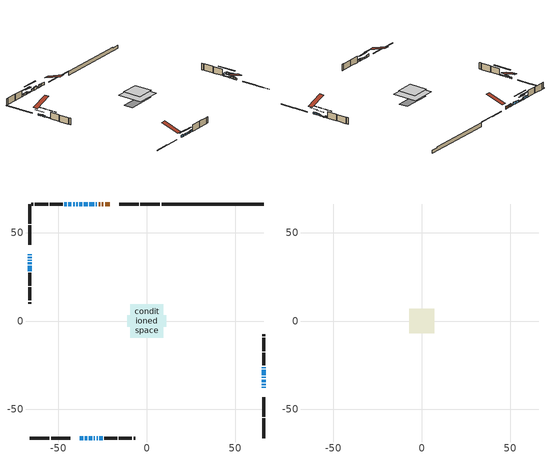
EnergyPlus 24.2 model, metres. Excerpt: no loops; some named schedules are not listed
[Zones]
conditioned space
 floor outside (Floor1 construction): -0.4,-0.4 -0.4,0.4 0.4,0.4 0.4,-0.4 z0.61
 floor outside (Floor2 construction): -3.1,-3.1 -3.1,3.1 3.1,3.1 3.1,-3.1 z0.61
 floor adiabatic (AdiabaticFloorConstruction): -9.42,-9.42 -9.42,9.42 9.42,9.42 9.42,-9.42 z3.05
 floor foundation (Slab1 construction): -11.08,-3.4 -11.08,3.4 11.08,3.4 11.08,-3.4 z-2.44
 wall outside (RimJoist1 construction): 7.43,66.27 -3.73,66.27 / -66.27,-66.27 -55.11,-66.27 / -66.27,66.27 -66.27,55.11 / 66.27,-66.27 66.27,-55.11 z0.61:0.91
 wall outside (RimJoist2 construction): -4.66,66.27 -15.52,66.27 / -54.18,-66.27 -43.32,-66.27 / -66.27,54.18 -66.27,43.32 / 66.27,-54.18 66.27,-43.32 z0.61:0.91
 wall outside (AdiabaticWallConstruction 1): -20.98,66.27 -23.58,66.27 / -24.5,66.27 -25.44,66.27 / -26.37,66.27 -27.26,66.27 z0.61:2.64
 wall outside (AdiabaticWallConstruction): -28.18,66.27 -28.93,66.27 / -35.15,-66.27 -33.66,-66.27 / -32.74,-66.27 -30.91,-66.27 / 66.27,-26.71 66.27,-26.1 z0.61:1.83; -37.86,-66.27 -36.08,-66.27 / -29.86,66.27 -32.6,66.27 / -40.89,66.27 -41.7,66.27 / -42.63,66.27 -44.46,66.27 z0.61:2.39; -66.27,37.86 -66.27,37.25 / 66.27,-32.22 66.27,-31.61 / -39.04,66.27 -39.96,66.27 z0.61:1.53; 66.27,-37.86 66.27,-37.19 / 66.27,-36.27 66.27,-35.6 / 66.27,-34.68 66.27,-33.15 / -33.53,66.27 -35.66,66.27 / -29.98,-66.27 -29.32,-66.27 / -28.39,-66.27 -27.72,-66.27 / -26.8,-66.27 -24.97,-66.27 z0.61:1.98; -66.27,36.32 -66.27,35.66 / -66.27,34.73 -66.27,34.07 / -66.27,33.14 -66.27,32.17 z0.61:1.58; 66.27,-30.68 66.27,-27.64 / -36.59,66.27 -38.12,66.27 / -66.27,31.24 -66.27,28.19 z0.61:1.22; -45.39,66.27 -46.78,66.27 z0.61:2.01
 wall outside (Wall1 construction): -47.71,66.27 -54.92,66.27 / -24.04,-66.27 -16.83,-66.27 / -66.27,27.27 -66.27,20.06 / 66.27,-25.17 66.27,-17.96 z0.61:5.49
 wall outside (Wall2 construction): -55.85,66.27 -63.36,66.27 / -15.9,-66.27 -8.39,-66.27 / -66.27,19.13 -66.27,11.62 / 66.27,-17.03 66.27,-9.52 z0.61:5.49
 wall outside (Wall3 construction): -64.29,66.27 -65.34,66.27 / -7.46,-66.27 -6.41,-66.27 / -66.27,10.69 -66.27,9.64 / 66.27,-8.59 66.27,-7.54 z0.61:5.49
 wall foundation (FoundationWall1 construction): 8.36,66.27,-2.44 8.36,66.27,0.61 60.48,66.27,0.61 60.48,66.27,-0.19 66.27,66.27,-0.19 66.27,66.27,-2.44
 window (WindowConstruction 20): -28.19,66.27 -28.93,66.27 z0.61:1.83
 window (WindowConstruction 6): -37.86,-66.27 -36.08,-66.27 z0.61:2.39
 window (WindowConstruction 7): -66.27,37.86 -66.27,37.25 z0.61:1.52
 window (WindowConstruction 21): -35.15,-66.27 -33.67,-66.27 z0.61:1.83
 window (WindowConstruction 8): 66.27,-37.86 66.27,-37.2 z0.61:1.98
 window (WindowConstruction 9): 66.27,-36.27 66.27,-35.6 z0.61:1.98
 window (WindowConstruction 10): 66.27,-34.68 66.27,-33.15 z0.61:1.98
 window (WindowConstruction 11): -29.86,66.27 -32.6,66.27 z0.61:2.39
 window (WindowConstruction): 66.27,-32.22 66.27,-31.61 z0.61:1.52
 window (WindowConstruction 12): -33.53,66.27 -35.66,66.27 z0.61:1.98
 window (WindowConstruction 13): -32.74,-66.27 -30.91,-66.27 z0.61:1.83
 window (WindowConstruction 14): -29.98,-66.27 -29.32,-66.27 z0.61:1.98
 window (WindowConstruction 15): -28.39,-66.27 -27.73,-66.27 z0.61:1.98
 window (WindowConstruction 16): -26.8,-66.27 -24.97,-66.27 z0.61:1.98
 window (WindowConstruction 17): -66.27,36.32 -66.27,35.66 z0.61:1.58
 window (WindowConstruction 18): -66.27,34.73 -66.27,34.07 z0.61:1.58
 window (WindowConstruction 19): -66.27,33.14 -66.27,32.17 z0.61:1.58
 window (WindowConstruction 22): 66.27,-30.68 66.27,-27.64 z0.61:1.22
 window (WindowConstruction 1): 66.27,-26.71 66.27,-26.1 z0.61:1.83
 window (WindowConstruction 23): -36.59,66.27 -38.12,66.27 z0.61:1.22
 window (WindowConstruction 24): -66.27,31.24 -66.27,28.19 z0.61:1.22
 window (WindowConstruction 2): -39.05,66.27 -39.96,66.27 z0.61:1.52
 window (WindowConstruction 3): -40.89,66.27 -41.7,66.27 z0.61:2.39
 window (WindowConstruction 4): -42.63,66.27 -44.46,66.27 z0.61:2.39
 window (WindowConstruction 5): -45.39,66.27 -46.78,66.27 z0.61:2.01
 door (Door): -20.98,66.27 -23.58,66.27 z0.61:2.64
 door (Door 1): -24.5,66.27 -25.44,66.27 z0.61:2.64
 door (Door 2): -26.37,66.27 -27.26,66.27 z0.61:2.64
 ceiling adiabatic (AdiabaticFloorConstruction): 9.42,-9.42 9.42,9.42 -9.42,9.42 -9.42,-9.42 z3.05
attic - vented
 floor to conditioned space (Floor3 construction Reversed): -7.02,-7.02 -7.02,7.02 7.02,7.02 7.02,-7.02 z5.49
 roof outside (Roof1 construction): -20.05,66.27,5.49 -20.05,52.59,10.05 -16.45,52.59,10.05 -16.45,66.27,5.49; -38.79,-66.27,5.49 -38.79,-52.59,10.05 -42.39,-52.59,10.05 -42.39,-66.27,5.49; -66.27,38.79,5.49 -52.59,38.79,10.05 -52.59,42.39,10.05 -66.27,42.39,5.49; 66.27,-38.79,5.49 52.59,-38.79,10.05 52.59,-42.39,10.05 66.27,-42.39,5.49
shading: -33.44,-66.27 -40.5,-66.27 -40.5,-66.68 -33.44,-66.68 z5.03; -66.27,34.61 -66.27,40.5 -66.68,40.5 -66.68,34.61 z4.16; 66.27,-34.56 66.27,-40.5 66.68,-40.5 66.68,-34.56 z4.62; 66.27,-35.4 66.27,-36.47 66.68,-36.47 66.68,-35.4 z2.18; 66.27,-32.95 66.27,-34.88 66.68,-34.88 66.68,-32.95 z2.18; -32.8,66.27 -29.66,66.27 -29.66,66.68 -32.8,66.68 z2.59; 66.27,-28.97 66.27,-34.86 66.68,-34.86 66.68,-28.97 z4.16; -35.87,66.27 -33.33,66.27 -33.33,66.68 -35.87,66.68 z2.18; -28.27,-66.27 -35.38,-66.27 -35.38,-66.68 -28.27,-66.68 z4.47; -26.68,-66.27 -32.62,-66.27 -32.62,-66.68 -26.68,-66.68 z4.62; -27.52,-66.27 -28.59,-66.27 -28.59,-66.68 -27.52,-66.68 z2.18; -24.77,-66.27 -27,-66.27 -27,-66.68 -24.77,-66.68 z2.18; -66.27,33.02 -66.27,38.96 -66.68,38.96 -66.68,33.02 z4.22; -66.27,33.87 -66.27,34.93 -66.68,34.93 -66.68,33.87 z1.78; -66.27,31.97 -66.27,33.34 -66.68,33.34 -66.68,31.97 z1.78; 66.27,-21.95 66.27,-36.37 66.68,-36.37 66.68,-21.95 z6.91; 66.27,-25.8 66.27,-27.01 69.32,-27.01 69.32,-25.8 z2.13; -43.81,66.27 -30.9,66.27 -30.9,66.68 -43.81,66.68 z6.91; -66.27,22.5 -66.27,36.93 -66.68,36.93 -66.68,22.5 z6.91; -42.6,66.27 -36.41,66.27 -36.41,66.68 -42.6,66.68 z4.16; -44.34,66.27 -38.25,66.27 -38.25,66.68 -44.34,66.68 z5.03; -47.1,66.27 -39.99,66.27 -39.99,66.68 -47.1,66.68 z5.03; -46.98,66.27 -45.19,66.27 -45.19,66.68 -46.98,66.68 z2.21
[Building]
Building 1: Terrain=Suburbs
[Site:Location]
Edmonton Intl AP_AB: Latitude {deg}=53.31; Longitude {deg}=-113.58; Time Zone {hr}=-7; Elevation {m}=723; Keep Site Location Information=Yes
[Site:GroundTemperature:Shallow]
-1.56185, -3.61833, -3.78302, -2.80711, 1.11059, 5.01004, 8.39065, 10.5322, 10.7141, 8.97234, 5.67794, 1.89811
[Site:WaterMainsTemperature]
Calculation Method=Schedule; Temperature Schedule=mains temperature schedule
[Material] Roughness=Rough; Thermal Absorptance=0.9
Name | Thickness {m} | Conductivity {W/m-K} | Density {kg/m3} | Specific Heat {J/kg-K} | Solar Absorptance | Visible Absorptance
asphalt or fiberglass shingles | 0.00635 | 0.162714 | 1121.4 | 1465.45 | 0.4 | 0.4
ceiling loosefill ins | 0.169333 | 0.0480833 | 16.02 | 1046.75 | 0.7 | 0.7
ceiling stud and cavity | 0.1397 | 0.0933378 | 65.682 | 1177.47 | 0.7 | 0.7
concrete 4.0 in. | 0.1016 | 1.803125 | 2242.8 | 837.4 | 0.7 | 0.7
concrete 8.0 in. | 0.2032 | 1.803125 | 2242.8 | 837.4 | 0.7 | 0.7
door material | 0.04445 | 0.053851 | 512.64 | 1214.23 | 0.7 | 0.7
exterior vertical ins | 0.0742673 | 0.029427 | 32.04 | 1214.23 | 0.7 | 0.7
floor covering | 0.0127 | 0.0433444 | 54.468 | 1339.84 | 0.6 | 0.6
floor rigid ins; rim joist rigid ins; wall rigid ins | 0.051816 | 0.029427 | 32.04 | 1214.23 | 0.7 | 0.7
floor rigid ins 1; wall rigid ins 1 | 0.512978 | 0.029427 | 32.04 | 1214.23 | 0.7 | 0.7
floor stud and cavity | 0.1397 | 0.080204 | 92.3553 | 1139.71 | 0.7 | 0.7
floor stud and cavity 1 | 0.1397 | 0.0946526 | 92.3553 | 1139.71 | 0.7 | 0.7
floor stud and cavity 2 | 0.1397 | 1.75129 | 37.0049 | 1207.88 | 0.7 | 0.7
furniture material conditioned space 1 | 0.1524 | 0.115458 | 640.8 | 1214.23 | 0.6 | 0.6
gypsum board | 0.0127 | 0.160291 | 801 | 837.4 | 0.6 | 0.6
gypsum board 1 | 0.0127 | 0.160291 | 801 | 837.4 | 0.7 | 0.7
osb sheathing 0.5 in. | 0.0127 | 0.115458 | 512.64 | 1214.23 | 0.7 | 0.7
osb sheathing 0.75 in. | 0.01905 | 0.115458 | 512.64 | 1214.23 | 0.7 | 0.7
osb sheathing 2.0 in. | 0.0508 | 0.115458 | 512.64 | 1214.23 | 0.7 | 0.7
rim joist rigid ins 1 | 0.103632 | 0.029427 | 32.04 | 1214.23 | 0.7 | 0.7
rim joist stud and cavity | 0.0508 | 0.0448971 | 125.044 | 1163.47 | 0.6 | 0.6
rim joist stud and cavity 1 | 0.0508 | 0.0999723 | 125.044 | 1163.47 | 0.6 | 0.6
wall stud and cavity | 0.1397 | 0.238976 | 139.0536 | 1170.24 | 0.7 | 0.7
wall stud and cavity 1 | 0.1397 | 0.247938 | 139.0536 | 1170.24 | 0.7 | 0.7
wall stud and cavity 2 | 0.1397 | 0.376025 | 139.0536 | 1170.24 | 0.7 | 0.7
wall stud and cavity 3 | 0.0889 | 0.380278 | 52.3479 | 1209.89 | 0.7 | 0.7
wall stud and cavity 4 | 0.0889 | 0.391764 | 83.0341 | 1211.67 | 0.7 | 0.7
wood siding | 0.0254 | 0.102417 | 544.68 | 1172.36 | 0.4 | 0.4
wood siding 1; wood siding 2; wood siding 3 | 0.0254 | 0.102417 | 544.68 | 1172.36 | 0.7 | 0.7
[WindowMaterial:SimpleGlazingSystem]
Name | U-Factor {W/m2-K} | Solar Heat Gain Coefficient
WindowMaterial | 3.0383 | 0.46
WindowMaterial 1 | 2.16843 | 0.41
WindowMaterial 10 | 1.98105 | 0.45
WindowMaterial 11 | 1.964588 | 0.45
WindowMaterial 12 | 3.03092 | 0.48
WindowMaterial 13 | 3.01842 | 0.52
WindowMaterial 14 | 3.310274 | 0.62
WindowMaterial 15 | 3.006501 | 0.51
WindowMaterial 2 | 3.02581 | 0.51
WindowMaterial 3 | 2.28199 | 0.39
WindowMaterial 4 | 2.03386 | 0.44
WindowMaterial 5 | 2.96732 | 0.59
WindowMaterial 6 | 1.93733 | 0.46
WindowMaterial 7 | 2.975272 | 0.55
WindowMaterial 8 | 2.96164 | 0.56
WindowMaterial 9 | 1.95096 | 0.46
[Construction]
AdiabaticFloorConstruction: floor stud and cavity 2, floor rigid ins 1, osb sheathing 0.75 in., floor covering
AdiabaticWallConstruction: wood siding 2, wall rigid ins 1, wall stud and cavity 3, gypsum board
AdiabaticWallConstruction 1: wood siding 3, wall rigid ins 1, wall stud and cavity 3, gypsum board
Door; Door 1; Door 2: door material
Floor1 construction: floor stud and cavity, floor rigid ins, osb sheathing 0.75 in., floor covering
Floor2 construction: floor stud and cavity 1, floor rigid ins, osb sheathing 0.75 in., floor covering
Floor3 construction Reversed: gypsum board, ceiling stud and cavity, ceiling loosefill ins
FoundationWall1 construction: concrete 8.0 in., gypsum board 1
furniture construction conditioned space 1: furniture material conditioned space 1
PartitionWallConstruction: gypsum board, wall stud and cavity 4, gypsum board
RimJoist1 construction: wood siding 1, rim joist rigid ins, osb sheathing 2.0 in., rim joist stud and cavity
RimJoist2 construction: wood siding 1, rim joist rigid ins 1, osb sheathing 2.0 in., rim joist stud and cavity 1
Roof1 construction: asphalt or fiberglass shingles
Slab1 construction: concrete 4.0 in.
Wall1 construction: wood siding, wall rigid ins, osb sheathing 0.5 in., wall stud and cavity, gypsum board
Wall2 construction: wood siding, wall rigid ins, osb sheathing 0.5 in., wall stud and cavity 1, gypsum board
Wall3 construction: wood siding, wall rigid ins, osb sheathing 0.5 in., wall stud and cavity 2, gypsum board
WindowConstruction; WindowConstruction 7: WindowMaterial
WindowConstruction 1: WindowMaterial 1
WindowConstruction 10: WindowMaterial 8
WindowConstruction 11; WindowConstruction 4: WindowMaterial 4
WindowConstruction 12: WindowMaterial 9
WindowConstruction 13: WindowMaterial 10
WindowConstruction 14; WindowConstruction 15; WindowConstruction 8; WindowConstruction 9: WindowMaterial 7
WindowConstruction 16: WindowMaterial 11
WindowConstruction 17; WindowConstruction 18: WindowMaterial 12
WindowConstruction 19: WindowMaterial 13
WindowConstruction 2: WindowMaterial 2
WindowConstruction 20; WindowConstruction 21: WindowMaterial 14
WindowConstruction 22; WindowConstruction 23; WindowConstruction 24: WindowMaterial 15
WindowConstruction 3: WindowMaterial 3
WindowConstruction 5: WindowMaterial 5
WindowConstruction 6: WindowMaterial 6
[Zone] Multiplier=1; Part of Total Floor Area=Yes
Name | Volume {m3}
attic - vented | 145.874
conditioned space | 1492.9
[Space]
Name | Zone | Volume {m3}
attic - vented 1 | attic - vented | 145.874
conditioned space 1 | conditioned space | 1492.9
[ZoneInfiltration:EffectiveLeakageArea]
infil attic - vented 1: Zone or Space=attic - vented 1; Schedule=Always On Discrete; Effective Air Leakage Area {cm2}=6856.7; Stack Coefficient=0.000316985; Wind Coefficient=1.20293e-05
[ZoneMixing]
whole house fan mix: Zone or Space=attic - vented; Schedule=Always On Continuous; Design Flow Rate Calculation Method=Flow/Zone; Design Flow Rate {m3/s}=0; Source Zone or Space=conditioned space
[SurfaceProperty:ExposedFoundationPerimeter]
Slab1: Exposed Perimeter Calculation Method=TotalExposedPerimeter; Total Exposed Perimeter {m}=57.911
[InternalMass] Zone or ZoneList=conditioned space; Space or SpaceList=conditioned space 1
Name | Construction | Surface Area {m2}
furniture mass conditioned space 1 | furniture construction conditioned space 1 | 217.924
partition wall mass | PartitionWallConstruction | 544.81
[Lights]
interior lighting: Zone or ZoneList or Space or SpaceList=conditioned space 1; Schedule=interior lighting schedule; Design Level Calculation Method=LightingLevel; Lighting Level {W}=343.2; Return Air Fraction=0; Fraction Radiant=0.6; Fraction Visible=0.2; Fraction Replaceable=1
[People]
occupants: Zone or ZoneList or Space or SpaceList=conditioned space 1; Number of People Schedule=occupants schedule; Number of People Calculation Method=People; Number of People=3; Fraction Radiant=0.314171; Sensible Heat Fraction=0.56303; Activity Level Schedule=occupants activity schedule; Carbon Dioxide Generation Rate {m3/s-W}=0; Enable ASHRAE 55 Comfort Warnings=No; Mean Radiant Temperature Calculation Type=EnclosureAveraged
[ElectricEquipment] Zone or ZoneList or Space or SpaceList=conditioned space 1; Design Level Calculation Method=EquipmentLevel
Name | Schedule | Design Level {W} | Fraction Latent | Fraction Radiant | Fraction Lost
clothes dryer | clothes dryer schedule | 140.772 | 0.015 | 0.081 | 0.85
clothes washer | clothes washer schedule | 32.1985 | 0.03 | 0.162 | 0.7
cooking range | cooking range schedule | 215.147 | 0.08 | 0.432 | 0.2
dishwasher | dishwasher schedule | 66.8632 | 0.3 | 0.18 | 0.4
fridge | fridge schedule | 72.9452 | 0 | 0.6 | 0
mech vent bath fan 0 | mech vent bath fan 0 schedule | 50.2 | 0 | 0 | 1
mech vent bath fan 1 | mech vent bath fan 1 schedule | 50.2 | 0 | 0 | 1
mech vent house fan | mech vent house fan schedule | 0 | 0 | 0 | 1
mech vent house fan cfis | mech vent house fan cfis schedule | 0 | 0 | 0 | 0
mech vent range fan 0 | mech vent range fan 0 schedule | 57 | 0 | 0 | 1
misc plug loads | misc plug loads schedule | 494.7 | 0.045 | 0.513 | 0.1
whole house fan | Always On Discrete | 0 | 0 | 0 | 1
[OtherEquipment] Zone or ZoneList or Space or SpaceList=conditioned space 1; Design Level Calculation Method=EquipmentLevel
Name | Fuel Type | Schedule | Design Level {W} | Fraction Latent | Fraction Radiant | Fraction Lost
clothes dryer 1 | Electricity | clothes dryer schedule | 0 | 0.015 | 0.081 | 0.85
cooking range 1 | Electricity | cooking range schedule | 0 | 0.08 | 0.432 | 0.2
general water use latent | None | general water use schedule | 62.594 | 1 | 0 | 0
general water use sensible | None | general water use schedule | -61.6891 | 0 | 0.6 | 0
mech vent house fan latent load | None | Always On Discrete | 0 | 1 | 0 | 0
mech vent house fan sensible load | None | Always On Discrete | 0 | 0 | 0 | 0
water heater energy adjustment1 | NaturalGas | Always On Discrete | 0.01 | 0 | 0 | 1
[ZoneInfiltration:DesignFlowRate] Zone or ZoneList or Space or SpaceList=conditioned space 1; Schedule=Always On Discrete; Design Flow Rate Calculation Method=Flow/Zone; Design Flow Rate {m3/s}=0
infil flow; natural vent flow; whole house fan flow
[Foundation:Kiva]
Foundation Kiva 1: Initial Indoor Air Temperature {C}=18; Wall Height Above Grade {m}=0.610027; Wall Depth Below Slab {m}=0.2032; Custom Block Material Name 1=exterior vertical ins; Custom Block Depth 1 {m}=3.05001; Custom Block X Position 1 {m}=0.2159; Custom Block Z Position 1 {m}=0
[Foundation:Kiva:Settings]
Soil Conductivity {W/m-K}=0.849921; Soil Density {kg/m3}=1842.3; Soil Specific Heat {J/kg-K}=418.7; Ground Solar Absorptivity=0.9; Ground Thermal Absorptivity=0.9; Ground Surface Roughness {m}=0.03; Far-Field Width {m}=40; Deep-Ground Boundary Condition=ZeroFlux; Deep-Ground Depth {m}=40; Minimum Cell Dimension {m}=0.2; Maximum Cell Growth Coefficient=3; Simulation Timestep=Timestep
[Exterior:Lights]
exterior lighting: Schedule=exterior lighting schedule; Design Level {W}=75.6
[Schedule:Constant]
Name | Hourly Value
Always On Continuous; mech vent house fan schedule; mech vent house fan cfis schedule; Always On Discrete | 1
occupants activity schedule | 117.228
fridge schedule | 0
[Schedule:Week:Daily]
interior lighting schedule Week Rule - Jan1-Jan27: interior lighting schedule day, interior lighting schedule day, interior lighting schedule day, interior lighting schedule day, interior lighting schedule day, interior lighting schedule day, interior lighting schedule day, interior lighting schedule default day, interior lighting schedule default day, interior lighting schedule default day, interior lighting schedule default day, interior lighting schedule default day
interior lighting schedule Week Rule - Jan28-Feb3: interior lighting schedule day, interior lighting schedule day, interior lighting schedule day, interior lighting schedule day, interior lighting schedule day 1, interior lighting schedule day 1, interior lighting schedule day 1, interior lighting schedule default day, interior lighting schedule default day, interior lighting schedule default day, interior lighting schedule default day, interior lighting schedule default day
interior lighting schedule Week Rule - Feb4-Feb24: interior lighting schedule day 1, interior lighting schedule day 1, interior lighting schedule day 1, interior lighting schedule day 1, interior lighting schedule day 1, interior lighting schedule day 1, interior lighting schedule day 1, interior lighting schedule default day, interior lighting schedule default day, interior lighting schedule default day, interior lighting schedule default day, interior lighting schedule default day
interior lighting schedule Week Rule - Feb25-Mar3: interior lighting schedule day 1, interior lighting schedule day 1, interior lighting schedule day 1, interior lighting schedule day 1, interior lighting schedule day 2, interior lighting schedule day 2, interior lighting schedule day 2, interior lighting schedule default day, interior lighting schedule default day, interior lighting schedule default day, interior lighting schedule default day, interior lighting schedule default day
interior lighting schedule Week Rule - Mar4-Mar31: interior lighting schedule day 2, interior lighting schedule day 2, interior lighting schedule day 2, interior lighting schedule day 2, interior lighting schedule day 2, interior lighting schedule day 2, interior lighting schedule day 2, interior lighting schedule default day, interior lighting schedule default day, interior lighting schedule default day, interior lighting schedule default day, interior lighting schedule default day
interior lighting schedule Week Rule - Apr1-Apr28: interior lighting schedule day 3, interior lighting schedule day 3, interior lighting schedule day 3, interior lighting schedule day 3, interior lighting schedule day 3, interior lighting schedule day 3, interior lighting schedule day 3, interior lighting schedule default day, interior lighting schedule default day, interior lighting schedule default day, interior lighting schedule default day, interior lighting schedule default day
interior lighting schedule Week Rule - Apr29-May5: interior lighting schedule day 3, interior lighting schedule day 3, interior lighting schedule day 4, interior lighting schedule day 4, interior lighting schedule day 4, interior lighting schedule day 4, interior lighting schedule day 4, interior lighting schedule default day, interior lighting schedule default day, interior lighting schedule default day, interior lighting schedule default day, interior lighting schedule default day
interior lighting schedule Week Rule - May6-May26: interior lighting schedule day 4, interior lighting schedule day 4, interior lighting schedule day 4, interior lighting schedule day 4, interior lighting schedule day 4, interior lighting schedule day 4, interior lighting schedule day 4, interior lighting schedule default day, interior lighting schedule default day, interior lighting schedule default day, interior lighting schedule default day, interior lighting schedule default day
interior lighting schedule Week Rule - May27-Jun2: interior lighting schedule day 4, interior lighting schedule day 4, interior lighting schedule day 4, interior lighting schedule day 4, interior lighting schedule day 4, interior lighting schedule day 5, interior lighting schedule day 5, interior lighting schedule default day, interior lighting schedule default day, interior lighting schedule default day, interior lighting schedule default day, interior lighting schedule default day
interior lighting schedule Week Rule - Jun3-Jun30: interior lighting schedule day 5, interior lighting schedule day 5, interior lighting schedule day 5, interior lighting schedule day 5, interior lighting schedule day 5, interior lighting schedule day 5, interior lighting schedule day 5, interior lighting schedule default day, interior lighting schedule default day, interior lighting schedule default day, interior lighting schedule default day, interior lighting schedule default day
interior lighting schedule Week Rule - Jul1-Jul28: interior lighting schedule day 6, interior lighting schedule day 6, interior lighting schedule day 6, interior lighting schedule day 6, interior lighting schedule day 6, interior lighting schedule day 6, interior lighting schedule day 6, interior lighting schedule default day, interior lighting schedule default day, interior lighting schedule default day, interior lighting schedule default day, interior lighting schedule default day
interior lighting schedule Week Rule - Jul29-Aug4: interior lighting schedule day 6, interior lighting schedule day 6, interior lighting schedule day 6, interior lighting schedule day 7, interior lighting schedule day 7, interior lighting schedule day 7, interior lighting schedule day 7, interior lighting schedule default day, interior lighting schedule default day, interior lighting schedule default day, interior lighting schedule default day, interior lighting schedule default day
interior lighting schedule Week Rule - Aug5-Aug25: interior lighting schedule day 7, interior lighting schedule day 7, interior lighting schedule day 7, interior lighting schedule day 7, interior lighting schedule day 7, interior lighting schedule day 7, interior lighting schedule day 7, interior lighting schedule default day, interior lighting schedule default day, interior lighting schedule default day, interior lighting schedule default day, interior lighting schedule default day
interior lighting schedule Week Rule - Aug26-Sep1: interior lighting schedule day 7, interior lighting schedule day 7, interior lighting schedule day 7, interior lighting schedule day 7, interior lighting schedule day 7, interior lighting schedule day 7, interior lighting schedule day 8, interior lighting schedule default day, interior lighting schedule default day, interior lighting schedule default day, interior lighting schedule default day, interior lighting schedule default day
interior lighting schedule Week Rule - Sep2-Sep29: interior lighting schedule day 8, interior lighting schedule day 8, interior lighting schedule day 8, interior lighting schedule day 8, interior lighting schedule day 8, interior lighting schedule day 8, interior lighting schedule day 8, interior lighting schedule default day, interior lighting schedule default day, interior lighting schedule default day, interior lighting schedule default day, interior lighting schedule default day
interior lighting schedule Week Rule - Sep30-Oct6: interior lighting schedule day 8, interior lighting schedule day 9, interior lighting schedule day 9, interior lighting schedule day 9, interior lighting schedule day 9, interior lighting schedule day 9, interior lighting schedule day 9, interior lighting schedule default day, interior lighting schedule default day, interior lighting schedule default day, interior lighting schedule default day, interior lighting schedule default day
interior lighting schedule Week Rule - Oct7-Oct27: interior lighting schedule day 9, interior lighting schedule day 9, interior lighting schedule day 9, interior lighting schedule day 9, interior lighting schedule day 9, interior lighting schedule day 9, interior lighting schedule day 9, interior lighting schedule default day, interior lighting schedule default day, interior lighting schedule default day, interior lighting schedule default day, interior lighting schedule default day
interior lighting schedule Week Rule - Oct28-Nov3: interior lighting schedule day 9, interior lighting schedule day 9, interior lighting schedule day 9, interior lighting schedule day 9, interior lighting schedule day 10, interior lighting schedule day 10, interior lighting schedule day 10, interior lighting schedule default day, interior lighting schedule default day, interior lighting schedule default day, interior lighting schedule default day, interior lighting schedule default day
interior lighting schedule Week Rule - Nov4-Nov24: interior lighting schedule day 10, interior lighting schedule day 10, interior lighting schedule day 10, interior lighting schedule day 10, interior lighting schedule day 10, interior lighting schedule day 10, interior lighting schedule day 10, interior lighting schedule default day, interior lighting schedule default day, interior lighting schedule default day, interior lighting schedule default day, interior lighting schedule default day
interior lighting schedule Week Rule - Nov25-Dec1: interior lighting schedule day 10, interior lighting schedule day 10, interior lighting schedule day 10, interior lighting schedule day 10, interior lighting schedule day 10, interior lighting schedule day 10, interior lighting schedule day 11, interior lighting schedule default day, interior lighting schedule default day, interior lighting schedule default day, interior lighting schedule default day, interior lighting schedule default day
interior lighting schedule Week Rule - Dec2-Dec31: interior lighting schedule day 11, interior lighting schedule day 11, interior lighting schedule day 11, interior lighting schedule day 11, interior lighting schedule day 11, interior lighting schedule day 11, interior lighting schedule day 11, interior lighting schedule default day, interior lighting schedule default day, interior lighting schedule default day, interior lighting schedule default day, interior lighting schedule default day
occupants schedule Week Rule - Jan1-Dec31: occupants schedule day, occupants schedule day, occupants schedule day, occupants schedule day, occupants schedule day, occupants schedule day, occupants schedule day, occupants schedule default day, occupants schedule default day, occupants schedule default day, occupants schedule default day, occupants schedule default day
clothes dryer schedule Week Rule - Jan1-Dec31: clothes dryer schedule day, clothes dryer schedule day, clothes dryer schedule day, clothes dryer schedule day, clothes dryer schedule day, clothes dryer schedule day, clothes dryer schedule day, clothes dryer schedule default day, clothes dryer schedule default day, clothes dryer schedule default day, clothes dryer schedule default day, clothes dryer schedule default day
clothes washer schedule Week Rule - Jan1-Dec31: clothes washer schedule day, clothes washer schedule day, clothes washer schedule day, clothes washer schedule day, clothes washer schedule day, clothes washer schedule day, clothes washer schedule day, clothes washer schedule default day, clothes washer schedule default day, clothes washer schedule default day, clothes washer schedule default day, clothes washer schedule default day
cooking range schedule Week Rule - Jan1-Dec31: cooking range schedule day, cooking range schedule day, cooking range schedule day, cooking range schedule day, cooking range schedule day, cooking range schedule day, cooking range schedule day, cooking range schedule default day, cooking range schedule default day, cooking range schedule default day, cooking range schedule default day, cooking range schedule default day
dishwasher schedule Week Rule - Jan1-Dec31: dishwasher schedule day, dishwasher schedule day, dishwasher schedule day, dishwasher schedule day, dishwasher schedule day, dishwasher schedule day, dishwasher schedule day, dishwasher schedule default day, dishwasher schedule default day, dishwasher schedule default day, dishwasher schedule default day, dishwasher schedule default day
mech vent bath fan 0 schedule Week Rule - Jan1-Dec31: mech vent bath fan 0 schedule day, mech vent bath fan 0 schedule day, mech vent bath fan 0 schedule day, mech vent bath fan 0 schedule day, mech vent bath fan 0 schedule day, mech vent bath fan 0 schedule day, mech vent bath fan 0 schedule day, mech vent bath fan 0 schedule default day, mech vent bath fan 0 schedule default day, mech vent bath fan 0 schedule default day, mech vent bath fan 0 schedule default day, mech vent bath fan 0 schedule default day
mech vent bath fan 1 schedule Week Rule - Jan1-Dec31: mech vent bath fan 1 schedule day, mech vent bath fan 1 schedule day, mech vent bath fan 1 schedule day, mech vent bath fan 1 schedule day, mech vent bath fan 1 schedule day, mech vent bath fan 1 schedule day, mech vent bath fan 1 schedule day, mech vent bath fan 1 schedule default day, mech vent bath fan 1 schedule default day, mech vent bath fan 1 schedule default day, mech vent bath fan 1 schedule default day, mech vent bath fan 1 schedule default day
mech vent range fan 0 schedule Week Rule - Jan1-Dec31: mech vent range fan 0 schedule day, mech vent range fan 0 schedule day, mech vent range fan 0 schedule day, mech vent range fan 0 schedule day, mech vent range fan 0 schedule day, mech vent range fan 0 schedule day, mech vent range fan 0 schedule day, mech vent range fan 0 schedule default day, mech vent range fan 0 schedule default day, mech vent range fan 0 schedule default day, mech vent range fan 0 schedule default day, mech vent range fan 0 schedule default day
misc plug loads schedule Week Rule - Jan1-Dec31: misc plug loads schedule day, misc plug loads schedule day, misc plug loads schedule day, misc plug loads schedule day, misc plug loads schedule day, misc plug loads schedule day, misc plug loads schedule day, misc plug loads schedule default day, misc plug loads schedule default day, misc plug loads schedule default day, misc plug loads schedule default day, misc plug loads schedule default day
general water use schedule Week Rule - Jan1-Dec31: general water use schedule day, general water use schedule day, general water use schedule day, general water use schedule day, general water use schedule day, general water use schedule day, general water use schedule day, general water use schedule default day, general water use schedule default day, general water use schedule default day, general water use schedule default day, general water use schedule default day
exterior lighting schedule Week Rule - Jan1-Jan27: exterior lighting schedule day, exterior lighting schedule day, exterior lighting schedule day, exterior lighting schedule day, exterior lighting schedule day, exterior lighting schedule day, exterior lighting schedule day, exterior lighting schedule default day, exterior lighting schedule default day, exterior lighting schedule default day, exterior lighting schedule default day, exterior lighting schedule default day
exterior lighting schedule Week Rule - Jan28-Feb3: exterior lighting schedule day, exterior lighting schedule day, exterior lighting schedule day, exterior lighting schedule day, exterior lighting schedule day 1, exterior lighting schedule day 1, exterior lighting schedule day 1, exterior lighting schedule default day, exterior lighting schedule default day, exterior lighting schedule default day, exterior lighting schedule default day, exterior lighting schedule default day
exterior lighting schedule Week Rule - Feb4-Feb24: exterior lighting schedule day 1, exterior lighting schedule day 1, exterior lighting schedule day 1, exterior lighting schedule day 1, exterior lighting schedule day 1, exterior lighting schedule day 1, exterior lighting schedule day 1, exterior lighting schedule default day, exterior lighting schedule default day, exterior lighting schedule default day, exterior lighting schedule default day, exterior lighting schedule default day
exterior lighting schedule Week Rule - Feb25-Mar3: exterior lighting schedule day 1, exterior lighting schedule day 1, exterior lighting schedule day 1, exterior lighting schedule day 1, exterior lighting schedule day 2, exterior lighting schedule day 2, exterior lighting schedule day 2, exterior lighting schedule default day, exterior lighting schedule default day, exterior lighting schedule default day, exterior lighting schedule default day, exterior lighting schedule default day
exterior lighting schedule Week Rule - Mar4-Mar31: exterior lighting schedule day 2, exterior lighting schedule day 2, exterior lighting schedule day 2, exterior lighting schedule day 2, exterior lighting schedule day 2, exterior lighting schedule day 2, exterior lighting schedule day 2, exterior lighting schedule default day, exterior lighting schedule default day, exterior lighting schedule default day, exterior lighting schedule default day, exterior lighting schedule default day
[Schedule:Year]
interior lighting schedule: interior lighting schedule Week Rule - Jan1-Jan27, 1, 1, 1, 27, interior lighting schedule Week Rule - Jan28-Feb3, 1, 28, 2, 3, interior lighting schedule Week Rule - Feb4-Feb24, 2, 4, 2, 24, interior lighting schedule Week Rule - Feb25-Mar3, 2, 25, 3, 3, interior lighting schedule Week Rule - Mar4-Mar31, 3, 4, 3, 31, interior lighting schedule Week Rule - Apr1-Apr28, 4, 1, 4, 28, interior lighting schedule Week Rule - Apr29-May5, 4, 29, 5, 5, interior lighting schedule Week Rule - May6-May26, 5, 6, 5, 26, interior lighting schedule Week Rule - May27-Jun2, 5, 27, 6, 2, interior lighting schedule Week Rule - Jun3-Jun30, 6, 3, 6, 30, interior lighting schedule Week Rule - Jul1-Jul28, 7, 1, 7, 28, interior lighting schedule Week Rule - Jul29-Aug4, 7, 29, 8, 4, interior lighting schedule Week Rule - Aug5-Aug25, 8, 5, 8, 25, interior lighting schedule Week Rule - Aug26-Sep1, 8, 26, 9, 1, interior lighting schedule Week Rule - Sep2-Sep29, 9, 2, 9, 29, interior lighting schedule Week Rule - Sep30-Oct6, 9, 30, 10, 6, interior lighting schedule Week Rule - Oct7-Oct27, 10, 7, 10, 27, interior lighting schedule Week Rule - Oct28-Nov3, 10, 28, 11, 3, interior lighting schedule Week Rule - Nov4-Nov24, 11, 4, 11, 24, interior lighting schedule Week Rule - Nov25-Dec1, 11, 25, 12, 1, interior lighting schedule Week Rule - Dec2-Dec31, 12, 2, 12, 31
occupants schedule: occupants schedule Week Rule - Jan1-Dec31, 1, 1, 12, 31
clothes dryer schedule: clothes dryer schedule Week Rule - Jan1-Dec31, 1, 1, 12, 31
clothes washer schedule: clothes washer schedule Week Rule - Jan1-Dec31, 1, 1, 12, 31
cooking range schedule: cooking range schedule Week Rule - Jan1-Dec31, 1, 1, 12, 31
dishwasher schedule: dishwasher schedule Week Rule - Jan1-Dec31, 1, 1, 12, 31
mech vent bath fan 0 schedule: mech vent bath fan 0 schedule Week Rule - Jan1-Dec31, 1, 1, 12, 31
mech vent bath fan 1 schedule: mech vent bath fan 1 schedule Week Rule - Jan1-Dec31, 1, 1, 12, 31
mech vent range fan 0 schedule: mech vent range fan 0 schedule Week Rule - Jan1-Dec31, 1, 1, 12, 31
misc plug loads schedule: misc plug loads schedule Week Rule - Jan1-Dec31, 1, 1, 12, 31
general water use schedule: general water use schedule Week Rule - Jan1-Dec31, 1, 1, 12, 31
exterior lighting schedule: exterior lighting schedule Week Rule - Jan1-Jan27, 1, 1, 1, 27, exterior lighting schedule Week Rule - Jan28-Feb3, 1, 28, 2, 3, exterior lighting schedule Week Rule - Feb4-Feb24, 2, 4, 2, 24, exterior lighting schedule Week Rule - Feb25-Mar3, 2, 25, 3, 3, exterior lighting schedule Week Rule - Mar4-Mar31, 3, 4, 3, 31, exterior lighting schedule Week Rule - Apr1-Apr28, 4, 1, 4, 28, exterior lighting schedule Week Rule - Apr29-May5, 4, 29, 5, 5, exterior lighting schedule Week Rule - May6-May26, 5, 6, 5, 26, exterior lighting schedule Week Rule - May27-Jun2, 5, 27, 6, 2, exterior lighting schedule Week Rule - Jun3-Jun30, 6, 3, 6, 30, exterior lighting schedule Week Rule - Jul1-Jul28, 7, 1, 7, 28, exterior lighting schedule Week Rule - Jul29-Aug4, 7, 29, 8, 4, exterior lighting schedule Week Rule - Aug5-Aug25, 8, 5, 8, 25, exterior lighting schedule Week Rule - Aug26-Sep1, 8, 26, 9, 1, exterior lighting schedule Week Rule - Sep2-Sep29, 9, 2, 9, 29, exterior lighting schedule Week Rule - Sep30-Oct6, 9, 30, 10, 6, exterior lighting schedule Week Rule - Oct7-Oct27, 10, 7, 10, 27, exterior lighting schedule Week Rule - Oct28-Nov3, 10, 28, 11, 3, exterior lighting schedule Week Rule - Nov4-Nov24, 11, 4, 11, 24, exterior lighting schedule Week Rule - Nov25-Dec1, 11, 25, 12, 1, exterior lighting schedule Week Rule - Dec2-Dec31, 12, 2, 12, 31
[Schedule:Compact]
mains temperature schedule: Through: 01/01, For: AllDays, Until: 24:00, 3.97167, Through: 01/02, For: AllDays, Until: 24:00, 3.90778, Through: 01/03, For: AllDays, Until: 24:00, 3.84556, Through: 01/04, For: AllDays, Until: 24:00, 3.78389, Through: 01/05, For: AllDays, Until: 24:00, 3.72278, Through: 01/06, For: AllDays, Until: 24:00, 3.66278, Through: 01/07, For: AllDays, Until: 24:00, 3.60389, Through: 01/08, For: AllDays, Until: 24:00, 3.54556, Through: 01/09, For: AllDays, Until: 24:00, 3.48833, Through: 01/10, For: AllDays, Until: 24:00, 3.43167, Through: 01/11, For: AllDays, Until: 24:00, 3.37611, Through: 01/12, For: AllDays, Until: 24:00, 3.32167, Through: 01/13, For: AllDays, Until: 24:00, 3.26833, Through: 01/14, For: AllDays, Until: 24:00, 3.21556, Through: 01/15, For: AllDays, Until: 24:00, 3.16444, Through: 01/16, For: AllDays, Until: 24:00, 3.11389, Through: 01/17, For: AllDays, Until: 24:00, 3.06444, Through: 01/18, For: AllDays, Until: 24:00, 3.01611, Through: 01/19, For: AllDays, Until: 24:00, 2.96889, Through: 01/20, For: AllDays, Until: 24:00, 2.92278, Through: 01/21, For: AllDays, Until: 24:00, 2.87722, Through: 01/22, For: AllDays, Until: 24:00, 2.83333, Through: 01/23, For: AllDays, Until: 24:00, 2.79056, Through: 01/24, For: AllDays, Until: 24:00, 2.74889, Through: 01/25, For: AllDays, Until: 24:00, 2.70833, Through: 01/26, For: AllDays, Until: 24:00, 2.66889, Through: 01/27, For: AllDays, Until: 24:00, 2.63056, Through: 01/28, For: AllDays, Until: 24:00, 2.59333, Through: 01/29, For: AllDays, Until: 24:00, 2.55778, Through: 01/30, For: AllDays, Until: 24:00, 2.52278, Through: 01/31, For: AllDays, Until: 24:00, 2.48944, Through: 02/01, For: AllDays, Until: 24:00, 2.45722, Through: 02/02, For: AllDays, Until: 24:00, 2.42611, Through: 02/03, For: AllDays, Until: 24:00, 2.39667, Through: 02/04, For: AllDays, Until: 24:00, 2.36833, Through: 02/05, For: AllDays, Until: 24:00, 2.34111, Through: 02/06, For: AllDays, Until: 24:00, 2.315, Through: 02/07, For: AllDays, Until: 24:00, 2.29056, Through: 02/08, For: AllDays, Until: 24:00, 2.26722, Through: 02/09, For: AllDays, Until: 24:00, 2.245, Through: 02/10, For: AllDays, Until: 24:00, 2.22444, Through: 02/11, For: AllDays, Until: 24:00, 2.20444, Through: 02/12, For: AllDays, Until: 24:00, 2.18667, Through: 02/13, For: AllDays, Until: 24:00, 2.17, Through: 02/14, For: AllDays, Until: 24:00, 2.15444, Through: 02/15, For: AllDays, Until: 24:00, 2.14, Through: 02/16, For: AllDays, Until: 24:00, 2.12722, Through: 02/17, For: AllDays, Until: 24:00, 2.11556, Through: 02/18, For: AllDays, Until: 24:00, 2.10556, Through: 02/19, For: AllDays, Until: 24:00, 2.09667, Through: 02/20, For: AllDays, Until: 24:00, 2.08889, Through: 02/21, For: AllDays, Until: 24:00, 2.08278, Through: 02/22, For: AllDays, Until: 24:00, 2.07833, Through: 02/23, For: AllDays, Until: 24:00, 2.07444, Through: 02/24, For: AllDays, Until: 24:00, 2.07278, Through: 02/25, For: AllDays, Until: 24:00, 2.07167, Through: 02/26, For: AllDays, Until: 24:00, 2.07222, Through: 02/27, For: AllDays, Until: 24:00, 2.07444, Through: 02/28, For: AllDays, Until: 24:00, 2.07778, Through: 03/01, For: AllDays, Until: 24:00, 2.08222, Through: 03/02, For: AllDays, Until: 24:00, 2.08833, Through: 03/03, For: AllDays, Until: 24:00, 2.09556, Through: 03/04, For: AllDays, Until: 24:00, 2.10444, Through: 03/05, For: AllDays, Until: 24:00, 2.11444, Through: 03/06, For: AllDays, Until: 24:00, 2.12556, Through: 03/07, For: AllDays, Until: 24:00, 2.13833, Through: 03/08, For: AllDays, Until: 24:00, 2.15278, Through: 03/09, For: AllDays, Until: 24:00, 2.16778, Through: 03/10, For: AllDays, Until: 24:00, 2.18444, Through: 03/11, For: AllDays, Until: 24:00, 2.20278, Through: 03/12, For: AllDays, Until: 24:00, 2.22167, Through: 03/13, For: AllDays, Until: 24:00, 2.24278, Through: 03/14, For: AllDays, Until: 24:00, 2.26444, Through: 03/15, For: AllDays, Until: 24:00, 2.28778, Through: 03/16, For: AllDays, Until: 24:00, 2.31222, Through: 03/17, For: AllDays, Until: 24:00, 2.33778, Through: 03/18, For: AllDays, Until: 24:00, 2.365, Through: 03/19, For: AllDays, Until: 24:00, 2.39333, Through: 03/20, For: AllDays, Until: 24:00, 2.42278, Through: 03/21, For: AllDays, Until: 24:00, 2.45389, Through: 03/22, For: AllDays, Until: 24:00, 2.48611, Through: 03/23, For: AllDays, Until: 24:00, 2.51889, Through: 03/24, For: AllDays, Until: 24:00, 2.55389, Through: 03/25, For: AllDays, Until: 24:00, 2.58944, Through: 03/26, For: AllDays, Until: 24:00, 2.62611, Through: 03/27, For: AllDays, Until: 24:00, 2.66444, Through: 03/28, For: AllDays, Until: 24:00, 2.70389, Through: 03/29, For: AllDays, Until: 24:00, 2.74389, Through: 03/30, For: AllDays, Until: 24:00, 2.78556, Through: 03/31, For: AllDays, Until: 24:00, 2.82833, Through: 04/01, For: AllDays, Until: 24:00, 2.87222, Through: 04/02, For: AllDays, Until: 24:00, 2.91722, Through: 04/03, For: AllDays, Until: 24:00, 2.96333, Through: 04/04, For: AllDays, Until: 24:00, 3.01056, Through: 04/05, For: AllDays, Until: 24:00, 3.05889, Through: 04/06, For: AllDays, Until: 24:00, 3.10833, Through: 04/07, For: AllDays, Until: 24:00, 3.15833, Through: 04/08, For: AllDays, Until: 24:00, 3.21, Through: 04/09, For: AllDays, Until: 24:00, 3.26222, Through: 04/10, For: AllDays, Until: 24:00, 3.31556, Through: 04/11, For: AllDays, Until: 24:00, 3.37, Through: 04/12, For: AllDays, Until: 24:00, 3.42556, Through: 04/13, For: AllDays, Until: 24:00, 3.48167, Through: 04/14, For: AllDays, Until: 24:00, 3.53889, Through: 04/15, For: AllDays, Until: 24:00, 3.59722, Through: 04/16, For: AllDays, Until: 24:00, 3.65611, Through: 04/17, For: AllDays, Until: 24:00, 3.71611, Through: 04/18, For: AllDays, Until: 24:00, 3.77667, Through: 04/19, For: AllDays, Until: 24:00, 3.83833, Through: 04/20, For: AllDays, Until: 24:00, 3.90111, Through: 04/21, For: AllDays, Until: 24:00, 3.96444, Through: 04/22, For: AllDays, Until: 24:00, 4.02833, Through: 04/23, For: AllDays, Until: 24:00, 4.09333, Through: 04/24, For: AllDays, Until: 24:00, 4.15889, Through: 04/25, For: AllDays, Until: 24:00, 4.225, Through: 04/26, For: AllDays, Until: 24:00, 4.29222, Through: 04/27, For: AllDays, Until: 24:00, 4.36, Through: 04/28, For: AllDays, Until: 24:00, 4.42833, Through: 04/29, For: AllDays, Until: 24:00, 4.49722, Through: 04/30, For: AllDays, Until: 24:00, 4.56667, Through: 05/01, For: AllDays, Until: 24:00, 4.63722, Through: 05/02, For: AllDays, Until: 24:00, 4.70833, Through: 05/03, For: AllDays, Until: 24:00, 4.77944, Through: 05/04, For: AllDays, Until: 24:00, 4.85167, Through: 05/05, For: AllDays, Until: 24:00, 4.92389, Through: 05/06, For: AllDays, Until: 24:00, 4.99722, Through: 05/07, For: AllDays, Until: 24:00, 5.07056, Through: 05/08, For: AllDays, Until: 24:00, 5.145, Through: 05/09, For: AllDays, Until: 24:00, 5.21944, Through: 05/10, For: AllDays, Until: 24:00, 5.29389, Through: 05/11, For: AllDays, Until: 24:00, 5.36944, Through: 05/12, For: AllDays, Until: 24:00, 5.445, Through: 05/13, For: AllDays, Until: 24:00, 5.52111, Through: 05/14, For: AllDays, Until: 24:00, 5.59722, Through: 05/15, For: AllDays, Until: 24:00, 5.67389, Through: 05/16, For: AllDays, Until: 24:00, 5.75056, Through: 05/17, For: AllDays, Until: 24:00, 5.82778, Through: 05/18, For: AllDays, Until: 24:00, 5.90556, Through: 05/19, For: AllDays, Until: 24:00, 5.98278, Through: 05/20, For: AllDays, Until: 24:00, 6.06056, Through: 05/21, For: AllDays, Until: 24:00, 6.13889, Through: 05/22, For: AllDays, Until: 24:00, 6.21667, Through: 05/23, For: AllDays, Until: 24:00, 6.295, Through: 05/24, For: AllDays, Until: 24:00, 6.37333, Through: 05/25, For: AllDays, Until: 24:00, 6.45222, Through: 05/26, For: AllDays, Until: 24:00, 6.53056, Through: 05/27, For: AllDays, Until: 24:00, 6.60889, Through: 05/28, For: AllDays, Until: 24:00, 6.68778, Through: 05/29, For: AllDays, Until: 24:00, 6.76611, Through: 05/30, For: AllDays, Until: 24:00, 6.84444, Through: 05/31, For: AllDays, Until: 24:00, 6.92278, Through: 06/01, For: AllDays, Until: 24:00, 7.00111, Through: 06/02, For: AllDays, Until: 24:00, 7.07944, Through: 06/03, For: AllDays, Until: 24:00, 7.15778, Through: 06/04, For: AllDays, Until: 24:00, 7.23556, Through: 06/05, For: AllDays, Until: 24:00, 7.31333, Through: 06/06, For: AllDays, Until: 24:00, 7.39056, Through: 06/07, For: AllDays, Until: 24:00, 7.46833, Through: 06/08, For: AllDays, Until: 24:00, 7.545, Through: 06/09, For: AllDays, Until: 24:00, 7.62222, Through: 06/10, For: AllDays, Until: 24:00, 7.69833, Through: 06/11, For: AllDays, Until: 24:00, 7.775, Through: 06/12, For: AllDays, Until: 24:00, 7.85056, Through: 06/13, For: AllDays, Until: 24:00, 7.92611, Through: 06/14, For: AllDays, Until: 24:00, 8.00111, Through: 06/15, For: AllDays, Until: 24:00, 8.07611, Through: 06/16, For: AllDays, Until: 24:00, 8.15056, Through: 06/17, For: AllDays, Until: 24:00, 8.22389, Through: 06/18, For: AllDays, Until: 24:00, 8.29778, Through: 06/19, For: AllDays, Until: 24:00, 8.37056, Through: 06/20, For: AllDays, Until: 24:00, 8.44278, Through: 06/21, For: AllDays, Until: 24:00, 8.51444, Through: 06/22, For: AllDays, Until: 24:00, 8.58611, Through: 06/23, For: AllDays, Until: 24:00, 8.65667, Through: 06/24, For: AllDays, Until: 24:00, 8.72667, Through: 06/25, For: AllDays, Until: 24:00, 8.79611, Through: 06/26, For: AllDays, Until: 24:00, 8.865, Through: 06/27, For: AllDays, Until: 24:00, 8.93333, Through: 06/28, For: AllDays, Until: 24:00, 9.00056, Through: 06/29, For: AllDays, Until: 24:00, 9.06778, Through: 06/30, For: AllDays, Until: 24:00, 9.13333, Through: 07/01, For: AllDays, Until: 24:00, 9.19889, Through: 07/02, For: AllDays, Until: 24:00, 9.26333, Through: 07/03, For: AllDays, Until: 24:00, 9.32722, Through: 07/04, For: AllDays, Until: 24:00, 9.39056, Through: 07/05, For: AllDays, Until: 24:00, 9.45278, Through: 07/06, For: AllDays, Until: 24:00, 9.51389, Through: 07/07, For: AllDays, Until: 24:00, 9.57444, Through: 07/08, For: AllDays, Until: 24:00, 9.63389, Through: 07/09, For: AllDays, Until: 24:00, 9.69278, Through: 07/10, For: AllDays, Until: 24:00, 9.75056, Through: 07/11, For: AllDays, Until: 24:00, 9.80778, Through: 07/12, For: AllDays, Until: 24:00, 9.86333, Through: 07/13, For: AllDays, Until: 24:00, 9.91833, Through: 07/14, For: AllDays, Until: 24:00, 9.97278, Through: 07/15, For: AllDays, Until: 24:00, 10.0256, Through: 07/16, For: AllDays, Until: 24:00, 10.0778, Through: 07/17, For: AllDays, Until: 24:00, 10.1289, Through: 07/18, For: AllDays, Until: 24:00, 10.1789, Through: 07/19, For: AllDays, Until: 24:00, 10.2278, Through: 07/20, For: AllDays, Until: 24:00, 10.2756, Through: 07/21, For: AllDays, Until: 24:00, 10.3222, Through: 07/22, For: AllDays, Until: 24:00, 10.3683, Through: 07/23, For: AllDays, Until: 24:00, 10.4128, Through: 07/24, For: AllDays, Until: 24:00, 10.4561, Through: 07/25, For: AllDays, Until: 24:00, 10.4989, Through: 07/26, For: AllDays, Until: 24:00, 10.54, Through: 07/27, For: AllDays, Until: 24:00, 10.58, Through: 07/28, For: AllDays, Until: 24:00, 10.6189, Through: 07/29, For: AllDays, Until: 24:00, 10.6567, Through: 07/30, For: AllDays, Until: 24:00, 10.6928, Through: 07/31, For: AllDays, Until: 24:00, 10.7283, Through: 08/01, For: AllDays, Until: 24:00, 10.7622, Through: 08/02, For: AllDays, Until: 24:00, 10.7956, Through: 08/03, For: AllDays, Until: 24:00, 10.8272, Through: 08/04, For: AllDays, Until: 24:00, 10.8572, Through: 08/05, For: AllDays, Until: 24:00, 10.8867, Through: 08/06, For: AllDays, Until: 24:00, 10.9144, Through: 08/07, For: AllDays, Until: 24:00, 10.9411, Through: 08/08, For: AllDays, Until: 24:00, 10.9667, Through: 08/09, For: AllDays, Until: 24:00, 10.9906, Through: 08/10, For: AllDays, Until: 24:00, 11.0133, Through: 08/11, For: AllDays, Until: 24:00, 11.035, Through: 08/12, For: AllDays, Until: 24:00, 11.055, Through: 08/13, For: AllDays, Until: 24:00, 11.0739, Through: 08/14, For: AllDays, Until: 24:00, 11.0917, Through: 08/15, For: AllDays, Until: 24:00, 11.1078, Through: 08/16, For: AllDays, Until: 24:00, 11.1228, Through: 08/17, For: AllDays, Until: 24:00, 11.1361, Through: 08/18, For: AllDays, Until: 24:00, 11.1483, Through: 08/19, For: AllDays, Until: 24:00, 11.1594, Through: 08/20, For: AllDays, Until: 24:00, 11.1689, Through: 08/21, For: AllDays, Until: 24:00, 11.1772, Through: 08/22, For: AllDays, Until: 24:00, 11.1844, Through: 08/23, For: AllDays, Until: 24:00, 11.19, Through: 08/24, For: AllDays, Until: 24:00, 11.1939, Through: 08/25, For: AllDays, Until: 24:00, 11.1967, Through: 08/26, For: AllDays, Until: 24:00, 11.1983, Through: 08/27, For: AllDays, Until: 24:00, 11.1983, Through: 08/28, For: AllDays, Until: 24:00, 11.1972, Through: 08/29, For: AllDays, Until: 24:00, 11.195, Through: 08/30, For: AllDays, Until: 24:00, 11.1911, Through: 08/31, For: AllDays, Until: 24:00, 11.1856, Through: 09/01, For: AllDays, Until: 24:00, 11.1789, Through: 09/02, For: AllDays, Until: 24:00, 11.1711, Through: 09/03, For: AllDays, Until: 24:00, 11.1617, Through: 09/04, For: AllDays, Until: 24:00, 11.1511, Through: 09/05, For: AllDays, Until: 24:00, 11.1394, Through: 09/06, For: AllDays, Until: 24:00, 11.1261, Through: 09/07, For: AllDays, Until: 24:00, 11.1111, Through: 09/08, For: AllDays, Until: 24:00, 11.0956, Through: 09/09, For: AllDays, Until: 24:00, 11.0778, Through: 09/10, For: AllDays, Until: 24:00, 11.0594, Through: 09/11, For: AllDays, Until: 24:00, 11.0394, Through: 09/12, For: AllDays, Until: 24:00, 11.0183, Through: 09/13, For: AllDays, Until: 24:00, 10.9961, Through: 09/14, For: AllDays, Until: 24:00, 10.9722, Through: 09/15, For: AllDays, Until: 24:00, 10.9472, Through: 09/16, For: AllDays, Until: 24:00, 10.9206, Through: 09/17, For: AllDays, Until: 24:00, 10.8928, Through: 09/18, For: AllDays, Until: 24:00, 10.8639, Through: 09/19, For: AllDays, Until: 24:00, 10.8339, Through: 09/20, For: AllDays, Until: 24:00, 10.8028, Through: 09/21, For: AllDays, Until: 24:00, 10.77, Through: 09/22, For: AllDays, Until: 24:00, 10.7361, Through: 09/23, For: AllDays, Until: 24:00, 10.7011, Through: 09/24, For: AllDays, Until: 24:00, 10.665, Through: 09/25, For: AllDays, Until: 24:00, 10.6272, Through: 09/26, For: AllDays, Until: 24:00, 10.5889, Through: 09/27, For: AllDays, Until: 24:00, 10.5489, Through: 09/28, For: AllDays, Until: 24:00, 10.5078, Through: 09/29, For: AllDays, Until: 24:00, 10.4661, Through: 09/30, For: AllDays, Until: 24:00, 10.4228, Through: 10/01, For: AllDays, Until: 24:00, 10.3783, Through: 10/02, For: AllDays, Until: 24:00, 10.3328, Through: 10/03, For: AllDays, Until: 24:00, 10.2861, Through: 10/04, For: AllDays, Until: 24:00, 10.2383, Through: 10/05, For: AllDays, Until: 24:00, 10.19, Through: 10/06, For: AllDays, Until: 24:00, 10.14, Through: 10/07, For: AllDays, Until: 24:00, 10.0894, Through: 10/08, For: AllDays, Until: 24:00, 10.0372, Through: 10/09, For: AllDays, Until: 24:00, 9.98444, Through: 10/10, For: AllDays, Until: 24:00, 9.93056, Through: 10/11, For: AllDays, Until: 24:00, 9.87611, Through: 10/12, For: AllDays, Until: 24:00, 9.82, Through: 10/13, For: AllDays, Until: 24:00, 9.76333, Through: 10/14, For: AllDays, Until: 24:00, 9.70611, Through: 10/15, For: AllDays, Until: 24:00, 9.64722, Through: 10/16, For: AllDays, Until: 24:00, 9.58778, Through: 10/17, For: AllDays, Until: 24:00, 9.52778, Through: 10/18, For: AllDays, Until: 24:00, 9.46667, Through: 10/19, For: AllDays, Until: 24:00, 9.40444, Through: 10/20, For: AllDays, Until: 24:00, 9.34167, Through: 10/21, For: AllDays, Until: 24:00, 9.27778, Through: 10/22, For: AllDays, Until: 24:00, 9.21333, Through: 10/23, For: AllDays, Until: 24:00, 9.14833, Through: 10/24, For: AllDays, Until: 24:00, 9.08222, Through: 10/25, For: AllDays, Until: 24:00, 9.01556, Through: 10/26, For: AllDays, Until: 24:00, 8.94833, Through: 10/27, For: AllDays, Until: 24:00, 8.88056, Through: 10/28, For: AllDays, Until: 24:00, 8.81167, Through: 10/29, For: AllDays, Until: 24:00, 8.74222, Through: 10/30, For: AllDays, Until: 24:00, 8.67222, Through: 10/31, For: AllDays, Until: 24:00, 8.60167, Through: 11/01, For: AllDays, Until: 24:00, 8.53056, Through: 11/02, For: AllDays, Until: 24:00, 8.45889, Through: 11/03, For: AllDays, Until: 24:00, 8.38667, Through: 11/04, For: AllDays, Until: 24:00, 8.31389, Through: 11/05, For: AllDays, Until: 24:00, 8.24056, Through: 11/06, For: AllDays, Until: 24:00, 8.16667, Through: 11/07, For: AllDays, Until: 24:00, 8.09278, Through: 11/08, For: AllDays, Until: 24:00, 8.01833, Through: 11/09, For: AllDays, Until: 24:00, 7.94278, Through: 11/10, For: AllDays, Until: 24:00, 7.86778, Through: 11/11, For: AllDays, Until: 24:00, 7.79167, Through: 11/12, For: AllDays, Until: 24:00, 7.71556, Through: 11/13, For: AllDays, Until: 24:00, 7.63944, Through: 11/14, For: AllDays, Until: 24:00, 7.56222, Through: 11/15, For: AllDays, Until: 24:00, 7.48556, Through: 11/16, For: AllDays, Until: 24:00, 7.40833, Through: 11/17, For: AllDays, Until: 24:00, 7.33056, Through: 11/18, For: AllDays, Until: 24:00, 7.25278, Through: 11/19, For: AllDays, Until: 24:00, 7.175, Through: 11/20, For: AllDays, Until: 24:00, 7.09722, Through: 11/21, For: AllDays, Until: 24:00, 7.01889, Through: 11/22, For: AllDays, Until: 24:00, 6.94056, Through: 11/23, For: AllDays, Until: 24:00, 6.86222, Through: 11/24, For: AllDays, Until: 24:00, 6.78389, Through: 11/25, For: AllDays, Until: 24:00, 6.705, Through: 11/26, For: AllDays, Until: 24:00, 6.62667, Through: 11/27, For: AllDays, Until: 24:00, 6.54833, Through: 11/28, For: AllDays, Until: 24:00, 6.46944, Through: 11/29, For: AllDays, Until: 24:00, 6.39111, Through: 11/30, For: AllDays, Until: 24:00, 6.31278, Through: 12/01, For: AllDays, Until: 24:00, 6.23444, Through: 12/02, For: AllDays, Until: 24:00, 6.15611, Through: 12/03, For: AllDays, Until: 24:00, 6.07833, Through: 12/04, For: AllDays, Until: 24:00, 6.00056, Through: 12/05, For: AllDays, Until: 24:00, 5.92278, Through: 12/06, For: AllDays, Until: 24:00, 5.84556, Through: 12/07, For: AllDays, Until: 24:00, 5.76833, Through: 12/08, For: AllDays, Until: 24:00, 5.69111, Through: 12/09, For: AllDays, Until: 24:00, 5.61444, Through: 12/10, For: AllDays, Until: 24:00, 5.53778, Through: 12/11, For: AllDays, Until: 24:00, 5.46222, Through: 12/12, For: AllDays, Until: 24:00, 5.38611, Through: 12/13, For: AllDays, Until: 24:00, 5.31111, Through: 12/14, For: AllDays, Until: 24:00, 5.23611, Through: 12/15, For: AllDays, Until: 24:00, 5.16167, Through: 12/16, For: AllDays, Until: 24:00, 5.08722, Through: 12/17, For: AllDays, Until: 24:00, 5.01389, Through: 12/18, For: AllDays, Until: 24:00, 4.94056, Through: 12/19, For: AllDays, Until: 24:00, 4.86778, Through: 12/20, For: AllDays, Until: 24:00, 4.79556, Through: 12/21, For: AllDays, Until: 24:00, 4.72389, Through: 12/22, For: AllDays, Until: 24:00, 4.65333, Through: 12/23, For: AllDays, Until: 24:00, 4.58278, Through: 12/24, For: AllDays, Until: 24:00, 4.51278, Through: 12/25, For: AllDays, Until: 24:00, 4.44389, Through: 12/26, For: AllDays, Until: 24:00, 4.375, Through: 12/27, For: AllDays, Until: 24:00, 4.30722, Through: 12/28, For: AllDays, Until: 24:00, 4.24, Through: 12/29, For: AllDays, Until: 24:00, 4.17333, Through: 12/30, For: AllDays, Until: 24:00, 4.10778, Through: 12/31, For: AllDays, Until: 24:00, 4.04278
